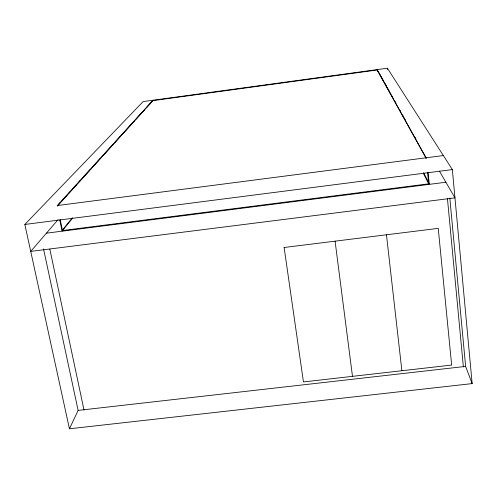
<?xml version="1.0" encoding="UTF-8"?>
<svg xmlns="http://www.w3.org/2000/svg" width="497" height="497" viewBox="0 0 497 497"><rect width="100%" height="100%" fill="white"/><g stroke="black" fill="none" stroke-linecap="round" stroke-linejoin="round"><path stroke-width="0.75" d="M284.11 247.494L438.236 228.365L451.655 365.071L303.45 381.932L284.116 247.4M69.437 428.787L24.85 224.458L143.124 101.581L387.393 68.213L452.351 169.583L472.15 383.603L69.437 428.787L78.135 410.398L43.519 248.867M62.485 230.533L72.779 217.897M59.826 220.252L61.976 230.596L72.264 217.997M58.056 219.686L30.727 251.401L454.966 197.849L439.398 171.074M58.472 204.484L60.038 202.764M62.125 200.465L66.822 195.302M68.381 193.582L69.947 191.861M72.556 188.99L76.731 184.399M78.296 182.679L80.377 180.386M82.987 177.516L90.286 169.483M92.896 166.613L100.201 158.58M102.804 155.71L110.632 147.106M112.192 145.385L113.757 143.664M114.801 142.515L120.541 136.203M122.107 134.482L124.188 132.183M125.232 131.04L134.097 121.287M136.184 118.988L144.534 109.806M146.615 107.514L152.877 100.63L377.397 69.959M57.298 205.553L153.126 100.22L57.416 206.137L57.298 205.553L443.367 155.555M377.44 70.667L378.907 72.661M24.85 224.458L452.351 169.583M61.976 230.596L429.234 183.76L428.085 172.204M46.438 233.174L445.89 182.244M78.135 410.398L465.633 366.401L472.15 383.603M379.652 73.991L380.41 75.358M381.156 76.693L383.423 80.756M384.169 82.092L386.43 86.149M387.175 87.491L387.94 88.851M388.691 90.199L389.443 91.547M390.188 92.883L390.946 94.244M391.692 95.586L392.823 97.611M395.084 101.655L395.842 103.016M399.6 109.756L400.358 111.111M402.613 115.149L403.365 116.509M404.117 117.851L405.248 119.883M415.032 137.414L415.79 138.769M423.587 172.714L429.234 183.76M423.432 173.472L428.7 183.828M49.824 249.103L83.999 409.963M60.18 219.444L62.603 231.111M335.09 241.169L352.485 376.353M386.461 234.789L401.887 370.731M427.625 173.043L428.756 184.43M449.81 198.048L465.633 366.401M447.43 198.477L463.384 366.972M387.498 69.487A24.403 1.702 83.3 0 1 387.393 68.213M426.103 157.791L377.037 69.63L426.165 158.4L426.103 157.791"/></g></svg>
